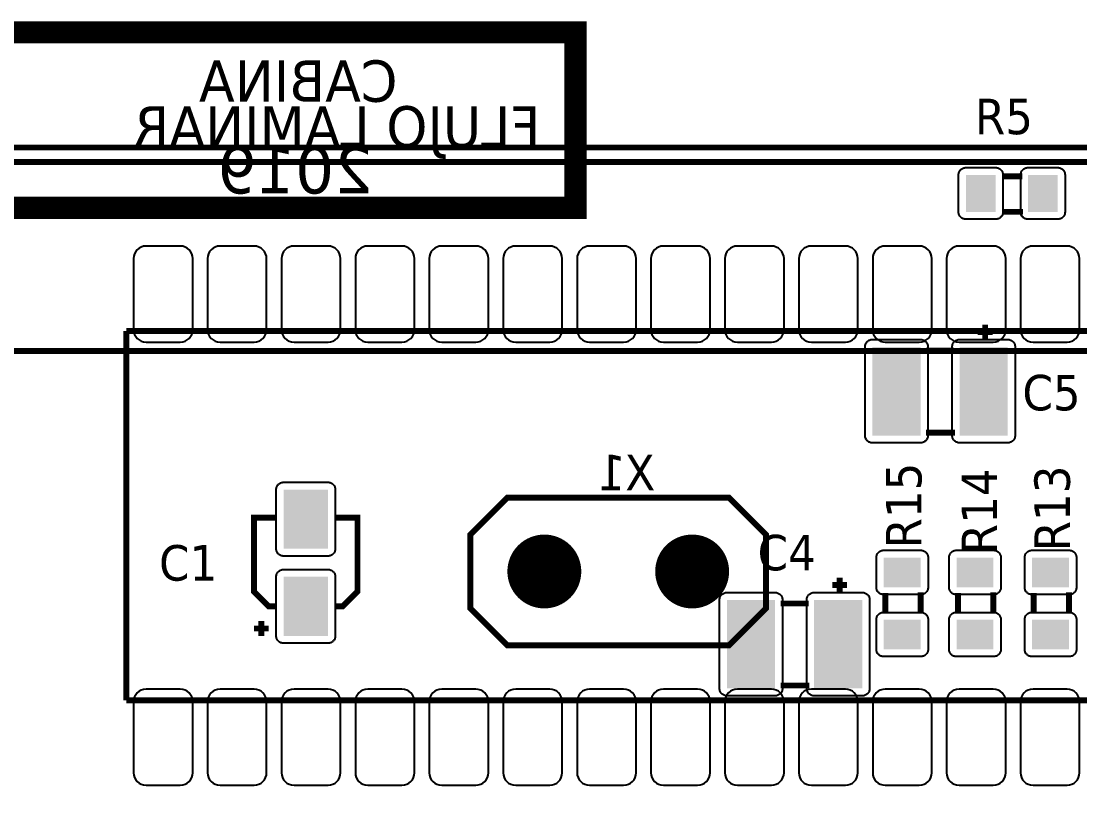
# Model space of a CAD drawing. Header units: millimetres. Extents: x 123.5 to 144.3, y 105.4 to 121.6.
# Drawn here: x 132.873 to 135.022, y 113.161 to 114.736 of the extents above; entities that cross this region are included whole.
import ezdxf

# ---------------------------------------------------------------- set-up
doc = ezdxf.new("R2010")
doc.units = ezdxf.units.MM
doc.layers.add('DESC', color=250, linetype='Continuous')
doc.styles.get("Standard").update_dxf_attribs({"font": 'tahoma.ttf'})

# ---------------------------------------------------------------- blocks, each defined once
blk = doc.blocks.new('RPAD')
blk.add_trace([(-0.5, -0.5), (-0.5, 0.5), (0.5, -0.5), (0.5, 0.5)])
blk = doc.blocks.new('EPAD')
at = {"const_width": 0.5}
blk.add_lwpolyline([(-0.25, 0, 1), (0.25, 0, 1)], format="xyb", close=True, dxfattribs=at)
blk = doc.blocks.new('PCB')
for points, const_width in [([(128.8381, 113.2788), (129.7073, 113.2788), (129.7073, 113.5166), (128.8381, 113.5166), (128.8381, 113.2788)], 0.03), ([(128.8381, 113.2788), (129.7073, 113.2788), (129.7073, 113.5166), (128.8381, 113.5166), (128.8381, 113.2788)], 0.03), ([(128.8381, 113.2788), (129.7073, 113.2788), (129.7073, 113.5166), (128.8381, 113.5166), (128.8381, 113.2788)], 0.03), ([(128.1172, 113.3409), (128.0975, 113.3606), (131.877, 113.3606)], 0.008), ([(128.1172, 113.3409), (128.0975, 113.3606), (131.877, 113.3606)], 0.008), ([(128.1172, 113.3409), (128.0975, 113.3606), (131.877, 113.3606)], 0.008), ([(128.1172, 111.8054), (128.1172, 113.3409), (131.8573, 113.3409)], 0.008), ([(128.1172, 111.8054), (128.1172, 113.3409), (131.8573, 113.3409)], 0.008), ([(128.1172, 111.8054), (128.1172, 113.3409), (131.8573, 113.3409)], 0.008), ([(130.2848, 113.3214), (130.3118, 113.3214)], 0.008), ([(130.2848, 113.3214), (130.3118, 113.3214)], 0.008), ([(130.2848, 113.3214), (130.3118, 113.3214)], 0.008), ([(130.2848, 113.2734), (130.3128, 113.2734)], 0.008), ([(130.2848, 113.2734), (130.3128, 113.2734)], 0.008), ([(130.2848, 113.2734), (130.3128, 113.2734)], 0.008), ([(130.2617, 113.1006), (130.2617, 113.1206)], 0.008), ([(130.2617, 113.1006), (130.2617, 113.1206)], 0.008), ([(130.2617, 113.1006), (130.2617, 113.1206)], 0.008), ([(129.0995, 113.1121), (129.0995, 112.6121)], 0.008), ([(131.0995, 113.1121), (129.0995, 113.1121)], 0.008), ([(129.0995, 113.1121), (129.0995, 112.6121)], 0.008), ([(131.0995, 113.1121), (129.0995, 113.1121)], 0.008), ([(129.0995, 113.1121), (129.0995, 112.6121)], 0.008), ([(131.0995, 113.1121), (129.0995, 113.1121)], 0.008), ([(130.2517, 113.1106), (130.2717, 113.1106)], 0.008), ([(130.2517, 113.1106), (130.2717, 113.1106)], 0.008), ([(130.2517, 113.1106), (130.2717, 113.1106)], 0.008), ([(128.4912, 113.085), (131.4833, 113.085)], 0.008), ([(128.4912, 113.085), (131.4833, 113.085)], 0.008), ([(128.4912, 113.085), (131.4833, 113.085)], 0.008), ([(130.1817, 113.0856), (130.2197, 113.0856)], 0.008), ([(130.1817, 113.0856), (130.2197, 113.0856)], 0.008), ([(130.1817, 113.0856), (130.2197, 113.0856)], 0.008), ([(130.1817, 112.9746), (130.2207, 112.9746)], 0.008), ([(130.1817, 112.9746), (130.2207, 112.9746)], 0.008), ([(130.1817, 112.9746), (130.2207, 112.9746)], 0.008), ([(129.9152, 112.8865), (129.6152, 112.8865), (129.5652, 112.8365), (129.5652, 112.7365), (129.6152, 112.6865), (129.9152, 112.6865), (129.9652, 112.7365), (129.9652, 112.8365), (129.9152, 112.8865)], 0.008), ([(129.9152, 112.8865), (129.6152, 112.8865), (129.5652, 112.8365), (129.5652, 112.7365), (129.6152, 112.6865), (129.9152, 112.6865), (129.9652, 112.7365), (129.9652, 112.8365), (129.9152, 112.8865)], 0.008), ([(129.9152, 112.8865), (129.6152, 112.8865), (129.5652, 112.8365), (129.5652, 112.7365), (129.6152, 112.6865), (129.9152, 112.6865), (129.9652, 112.7365), (129.9652, 112.8365), (129.9152, 112.8865)], 0.008), ([(129.3024, 112.7393), (129.2924, 112.7393), (129.2724, 112.7593), (129.2724, 112.8593), (129.3024, 112.8593)], 0.008), ([(129.3024, 112.7393), (129.2924, 112.7393), (129.2724, 112.7593), (129.2724, 112.8593), (129.3024, 112.8593)], 0.008), ([(129.3024, 112.7393), (129.2924, 112.7393), (129.2724, 112.7593), (129.2724, 112.8593), (129.3024, 112.8593)], 0.008), ([(129.3824, 112.8593), (129.4124, 112.8593), (129.4124, 112.7593), (129.3924, 112.7393), (129.3824, 112.7393)], 0.008), ([(129.3824, 112.8593), (129.4124, 112.8593), (129.4124, 112.7593), (129.3924, 112.7393), (129.3824, 112.7393)], 0.008), ([(129.3824, 112.8593), (129.4124, 112.8593), (129.4124, 112.7593), (129.3924, 112.7393), (129.3824, 112.7393)], 0.008), ([(130.0648, 112.7581), (130.0648, 112.7781)], 0.008), ([(130.0648, 112.7581), (130.0648, 112.7781)], 0.008), ([(130.0648, 112.7581), (130.0648, 112.7781)], 0.008), ([(130.0548, 112.7681), (130.0748, 112.7681)], 0.008), ([(130.0548, 112.7681), (130.0748, 112.7681)], 0.008), ([(130.0548, 112.7681), (130.0748, 112.7681)], 0.008), ([(130.1745, 112.7302), (130.1745, 112.7582)], 0.008), ([(130.1745, 112.7302), (130.1745, 112.7582)], 0.008), ([(130.1745, 112.7302), (130.1745, 112.7582)], 0.008), ([(130.2729, 112.7302), (130.2729, 112.7582)], 0.008), ([(130.2729, 112.7302), (130.2729, 112.7582)], 0.008), ([(130.2729, 112.7302), (130.2729, 112.7582)], 0.008), ([(130.3752, 112.7302), (130.3752, 112.7582)], 0.008), ([(130.3752, 112.7302), (130.3752, 112.7582)], 0.008), ([(130.3752, 112.7302), (130.3752, 112.7582)], 0.008), ([(130.1265, 112.7302), (130.1265, 112.7572)], 0.008), ([(130.1265, 112.7302), (130.1265, 112.7572)], 0.008), ([(130.1265, 112.7302), (130.1265, 112.7572)], 0.008), ([(130.2249, 112.7302), (130.2249, 112.7572)], 0.008), ([(130.2249, 112.7302), (130.2249, 112.7572)], 0.008), ([(130.2249, 112.7302), (130.2249, 112.7572)], 0.008), ([(130.3272, 112.7302), (130.3272, 112.7572)], 0.008), ([(130.3272, 112.7302), (130.3272, 112.7572)], 0.008), ([(130.3272, 112.7302), (130.3272, 112.7572)], 0.008), ([(129.9848, 112.7431), (130.0228, 112.7431)], 0.008), ([(129.9848, 112.7431), (130.0228, 112.7431)], 0.008), ([(129.9848, 112.7431), (130.0228, 112.7431)], 0.008), ([(129.2824, 112.7193), (129.2824, 112.6993)], 0.008), ([(129.2824, 112.7193), (129.2824, 112.6993)], 0.008), ([(129.2824, 112.7193), (129.2824, 112.6993)], 0.008), ([(129.2924, 112.7093), (129.2724, 112.7093)], 0.008), ([(129.2924, 112.7093), (129.2724, 112.7093)], 0.008), ([(129.2924, 112.7093), (129.2724, 112.7093)], 0.008), ([(129.9848, 112.6321), (130.0238, 112.6321)], 0.008), ([(129.9848, 112.6321), (130.0238, 112.6321)], 0.008), ([(129.9848, 112.6321), (130.0238, 112.6321)], 0.008), ([(131.0995, 112.6121), (129.0995, 112.6121)], 0.008), ([(131.0995, 112.6121), (129.0995, 112.6121)], 0.008), ([(131.0995, 112.6121), (129.0995, 112.6121)], 0.008)]:
    blk.add_lwpolyline(points, dxfattribs=dict(const_width=const_width))
for points in [[(130.2358, 113.3334), (130.2758, 113.3334), (130.2768, 113.3333), (130.2778, 113.3332), (130.2788, 113.3329), (130.2797, 113.3326), (130.2806, 113.3322), (130.2814, 113.3317), (130.2822, 113.3311), (130.2829, 113.3305), (130.2835, 113.3298), (130.2841, 113.329), (130.2846, 113.3282), (130.285, 113.3273), (130.2853, 113.3264), (130.2856, 113.3254), (130.2857, 113.3244), (130.2858, 113.3234), (130.2858, 113.2734), (130.2857, 113.2723), (130.2856, 113.2713), (130.2853, 113.2703), (130.285, 113.2694), (130.2846, 113.2685), (130.2841, 113.2677), (130.2835, 113.267), (130.2829, 113.2662), (130.2822, 113.2656), (130.2814, 113.265), (130.2806, 113.2645), (130.2797, 113.2641), (130.2788, 113.2638), (130.2778, 113.2636), (130.2768, 113.2634), (130.2758, 113.2634), (130.2358, 113.2634), (130.2347, 113.2634), (130.2337, 113.2636), (130.2327, 113.2638), (130.2318, 113.2641), (130.2309, 113.2645), (130.2301, 113.265), (130.2294, 113.2656), (130.2286, 113.2662), (130.228, 113.267), (130.2274, 113.2677), (130.2269, 113.2685), (130.2265, 113.2694), (130.2262, 113.2703), (130.226, 113.2713), (130.2258, 113.2723), (130.2258, 113.2734), (130.2258, 113.3234), (130.2258, 113.3244), (130.226, 113.3254), (130.2262, 113.3264), (130.2265, 113.3273), (130.2269, 113.3282), (130.2274, 113.329), (130.228, 113.3298), (130.2286, 113.3305), (130.2294, 113.3311), (130.2301, 113.3317), (130.2309, 113.3322), (130.2318, 113.3326), (130.2327, 113.3329), (130.2337, 113.3332), (130.2347, 113.3333), (130.2358, 113.3334)], [(130.3198, 113.3334), (130.3598, 113.3334), (130.3608, 113.3333), (130.3618, 113.3332), (130.3628, 113.3329), (130.3637, 113.3326), (130.3646, 113.3322), (130.3654, 113.3317), (130.3662, 113.3311), (130.3669, 113.3305), (130.3675, 113.3298), (130.3681, 113.329), (130.3686, 113.3282), (130.369, 113.3273), (130.3693, 113.3264), (130.3696, 113.3254), (130.3697, 113.3244), (130.3698, 113.3234), (130.3698, 113.2734), (130.3697, 113.2723), (130.3696, 113.2713), (130.3693, 113.2703), (130.369, 113.2694), (130.3686, 113.2685), (130.3681, 113.2677), (130.3675, 113.267), (130.3669, 113.2662), (130.3662, 113.2656), (130.3654, 113.265), (130.3646, 113.2645), (130.3637, 113.2641), (130.3628, 113.2638), (130.3618, 113.2636), (130.3608, 113.2634), (130.3598, 113.2634), (130.3198, 113.2634), (130.3187, 113.2634), (130.3177, 113.2636), (130.3167, 113.2638), (130.3158, 113.2641), (130.3149, 113.2645), (130.3141, 113.265), (130.3134, 113.2656), (130.3126, 113.2662), (130.312, 113.267), (130.3114, 113.2677), (130.3109, 113.2685), (130.3105, 113.2694), (130.3102, 113.2703), (130.31, 113.2713), (130.3098, 113.2723), (130.3098, 113.2734), (130.3098, 113.3234), (130.3098, 113.3244), (130.31, 113.3254), (130.3102, 113.3264), (130.3105, 113.3273), (130.3109, 113.3282), (130.3114, 113.329), (130.312, 113.3298), (130.3126, 113.3305), (130.3134, 113.3311), (130.3141, 113.3317), (130.3149, 113.3322), (130.3158, 113.3326), (130.3167, 113.3329), (130.3177, 113.3332), (130.3187, 113.3333), (130.3198, 113.3334)], [(129.1265, 113.0971), (129.1725, 113.0971), (129.1759, 113.0975), (129.1791, 113.0984), (129.182, 113.1), (129.1845, 113.1021), (129.1866, 113.1046), (129.1881, 113.1074), (129.1891, 113.1107), (129.1895, 113.1141), (129.1895, 113.2101), (129.1891, 113.2136), (129.1881, 113.2168), (129.1866, 113.2197), (129.1845, 113.2222), (129.182, 113.2243), (129.1791, 113.2258), (129.1759, 113.2268), (129.1725, 113.2271), (129.1265, 113.2271), (129.123, 113.2268), (129.1198, 113.2258), (129.1169, 113.2243), (129.1144, 113.2222), (129.1123, 113.2197), (129.1108, 113.2168), (129.1098, 113.2136), (129.1095, 113.2101), (129.1095, 113.1141), (129.1098, 113.1107), (129.1108, 113.1074), (129.1123, 113.1046), (129.1144, 113.1021), (129.1169, 113.1), (129.1198, 113.0984), (129.123, 113.0975), (129.1265, 113.0971)], [(129.2265, 113.0971), (129.2725, 113.0971), (129.2759, 113.0975), (129.2791, 113.0984), (129.282, 113.1), (129.2845, 113.1021), (129.2866, 113.1046), (129.2881, 113.1074), (129.2891, 113.1107), (129.2895, 113.1141), (129.2895, 113.2101), (129.2891, 113.2136), (129.2881, 113.2168), (129.2866, 113.2197), (129.2845, 113.2222), (129.282, 113.2243), (129.2791, 113.2258), (129.2759, 113.2268), (129.2725, 113.2271), (129.2265, 113.2271), (129.223, 113.2268), (129.2198, 113.2258), (129.2169, 113.2243), (129.2144, 113.2222), (129.2123, 113.2197), (129.2108, 113.2168), (129.2098, 113.2136), (129.2095, 113.2101), (129.2095, 113.1141), (129.2098, 113.1107), (129.2108, 113.1074), (129.2123, 113.1046), (129.2144, 113.1021), (129.2169, 113.1), (129.2198, 113.0984), (129.223, 113.0975), (129.2265, 113.0971)], [(129.3265, 113.0971), (129.3725, 113.0971), (129.3759, 113.0975), (129.3791, 113.0984), (129.382, 113.1), (129.3845, 113.1021), (129.3866, 113.1046), (129.3881, 113.1074), (129.3891, 113.1107), (129.3895, 113.1141), (129.3895, 113.2101), (129.3891, 113.2136), (129.3881, 113.2168), (129.3866, 113.2197), (129.3845, 113.2222), (129.382, 113.2243), (129.3791, 113.2258), (129.3759, 113.2268), (129.3725, 113.2271), (129.3265, 113.2271), (129.323, 113.2268), (129.3198, 113.2258), (129.3169, 113.2243), (129.3144, 113.2222), (129.3123, 113.2197), (129.3108, 113.2168), (129.3098, 113.2136), (129.3095, 113.2101), (129.3095, 113.1141), (129.3098, 113.1107), (129.3108, 113.1074), (129.3123, 113.1046), (129.3144, 113.1021), (129.3169, 113.1), (129.3198, 113.0984), (129.323, 113.0975), (129.3265, 113.0971)], [(129.4265, 113.0971), (129.4725, 113.0971), (129.4759, 113.0975), (129.4791, 113.0984), (129.482, 113.1), (129.4845, 113.1021), (129.4866, 113.1046), (129.4881, 113.1074), (129.4891, 113.1107), (129.4895, 113.1141), (129.4895, 113.2101), (129.4891, 113.2136), (129.4881, 113.2168), (129.4866, 113.2197), (129.4845, 113.2222), (129.482, 113.2243), (129.4791, 113.2258), (129.4759, 113.2268), (129.4725, 113.2271), (129.4265, 113.2271), (129.423, 113.2268), (129.4198, 113.2258), (129.4169, 113.2243), (129.4144, 113.2222), (129.4123, 113.2197), (129.4108, 113.2168), (129.4098, 113.2136), (129.4095, 113.2101), (129.4095, 113.1141), (129.4098, 113.1107), (129.4108, 113.1074), (129.4123, 113.1046), (129.4144, 113.1021), (129.4169, 113.1), (129.4198, 113.0984), (129.423, 113.0975), (129.4265, 113.0971)], [(129.5265, 113.0971), (129.5725, 113.0971), (129.5759, 113.0975), (129.5791, 113.0984), (129.582, 113.1), (129.5845, 113.1021), (129.5866, 113.1046), (129.5881, 113.1074), (129.5891, 113.1107), (129.5895, 113.1141), (129.5895, 113.2101), (129.5891, 113.2136), (129.5881, 113.2168), (129.5866, 113.2197), (129.5845, 113.2222), (129.582, 113.2243), (129.5791, 113.2258), (129.5759, 113.2268), (129.5725, 113.2271), (129.5265, 113.2271), (129.523, 113.2268), (129.5198, 113.2258), (129.5169, 113.2243), (129.5144, 113.2222), (129.5123, 113.2197), (129.5108, 113.2168), (129.5098, 113.2136), (129.5095, 113.2101), (129.5095, 113.1141), (129.5098, 113.1107), (129.5108, 113.1074), (129.5123, 113.1046), (129.5144, 113.1021), (129.5169, 113.1), (129.5198, 113.0984), (129.523, 113.0975), (129.5265, 113.0971)], [(129.6265, 113.0971), (129.6725, 113.0971), (129.6759, 113.0975), (129.6791, 113.0984), (129.682, 113.1), (129.6845, 113.1021), (129.6866, 113.1046), (129.6881, 113.1074), (129.6891, 113.1107), (129.6895, 113.1141), (129.6895, 113.2101), (129.6891, 113.2136), (129.6881, 113.2168), (129.6866, 113.2197), (129.6845, 113.2222), (129.682, 113.2243), (129.6791, 113.2258), (129.6759, 113.2268), (129.6725, 113.2271), (129.6265, 113.2271), (129.623, 113.2268), (129.6198, 113.2258), (129.6169, 113.2243), (129.6144, 113.2222), (129.6123, 113.2197), (129.6108, 113.2168), (129.6098, 113.2136), (129.6095, 113.2101), (129.6095, 113.1141), (129.6098, 113.1107), (129.6108, 113.1074), (129.6123, 113.1046), (129.6144, 113.1021), (129.6169, 113.1), (129.6198, 113.0984), (129.623, 113.0975), (129.6265, 113.0971)], [(129.7265, 113.0971), (129.7725, 113.0971), (129.7759, 113.0975), (129.7791, 113.0984), (129.782, 113.1), (129.7845, 113.1021), (129.7866, 113.1046), (129.7881, 113.1074), (129.7891, 113.1107), (129.7895, 113.1141), (129.7895, 113.2101), (129.7891, 113.2136), (129.7881, 113.2168), (129.7866, 113.2197), (129.7845, 113.2222), (129.782, 113.2243), (129.7791, 113.2258), (129.7759, 113.2268), (129.7725, 113.2271), (129.7265, 113.2271), (129.723, 113.2268), (129.7198, 113.2258), (129.7169, 113.2243), (129.7144, 113.2222), (129.7123, 113.2197), (129.7108, 113.2168), (129.7098, 113.2136), (129.7095, 113.2101), (129.7095, 113.1141), (129.7098, 113.1107), (129.7108, 113.1074), (129.7123, 113.1046), (129.7144, 113.1021), (129.7169, 113.1), (129.7198, 113.0984), (129.723, 113.0975), (129.7265, 113.0971)], [(129.8265, 113.0971), (129.8725, 113.0971), (129.8759, 113.0975), (129.8791, 113.0984), (129.882, 113.1), (129.8845, 113.1021), (129.8866, 113.1046), (129.8881, 113.1074), (129.8891, 113.1107), (129.8895, 113.1141), (129.8895, 113.2101), (129.8891, 113.2136), (129.8881, 113.2168), (129.8866, 113.2197), (129.8845, 113.2222), (129.882, 113.2243), (129.8791, 113.2258), (129.8759, 113.2268), (129.8725, 113.2271), (129.8265, 113.2271), (129.823, 113.2268), (129.8198, 113.2258), (129.8169, 113.2243), (129.8144, 113.2222), (129.8123, 113.2197), (129.8108, 113.2168), (129.8098, 113.2136), (129.8095, 113.2101), (129.8095, 113.1141), (129.8098, 113.1107), (129.8108, 113.1074), (129.8123, 113.1046), (129.8144, 113.1021), (129.8169, 113.1), (129.8198, 113.0984), (129.823, 113.0975), (129.8265, 113.0971)], [(129.9265, 113.0971), (129.9725, 113.0971), (129.9759, 113.0975), (129.9791, 113.0984), (129.982, 113.1), (129.9845, 113.1021), (129.9866, 113.1046), (129.9881, 113.1074), (129.9891, 113.1107), (129.9895, 113.1141), (129.9895, 113.2101), (129.9891, 113.2136), (129.9881, 113.2168), (129.9866, 113.2197), (129.9845, 113.2222), (129.982, 113.2243), (129.9791, 113.2258), (129.9759, 113.2268), (129.9725, 113.2271), (129.9265, 113.2271), (129.923, 113.2268), (129.9198, 113.2258), (129.9169, 113.2243), (129.9144, 113.2222), (129.9123, 113.2197), (129.9108, 113.2168), (129.9098, 113.2136), (129.9095, 113.2101), (129.9095, 113.1141), (129.9098, 113.1107), (129.9108, 113.1074), (129.9123, 113.1046), (129.9144, 113.1021), (129.9169, 113.1), (129.9198, 113.0984), (129.923, 113.0975), (129.9265, 113.0971)], [(130.0265, 113.0971), (130.0725, 113.0971), (130.0759, 113.0975), (130.0791, 113.0984), (130.082, 113.1), (130.0845, 113.1021), (130.0866, 113.1046), (130.0881, 113.1074), (130.0891, 113.1107), (130.0895, 113.1141), (130.0895, 113.2101), (130.0891, 113.2136), (130.0881, 113.2168), (130.0866, 113.2197), (130.0845, 113.2222), (130.082, 113.2243), (130.0791, 113.2258), (130.0759, 113.2268), (130.0725, 113.2271), (130.0265, 113.2271), (130.023, 113.2268), (130.0198, 113.2258), (130.0169, 113.2243), (130.0144, 113.2222), (130.0123, 113.2197), (130.0108, 113.2168), (130.0098, 113.2136), (130.0095, 113.2101), (130.0095, 113.1141), (130.0098, 113.1107), (130.0108, 113.1074), (130.0123, 113.1046), (130.0144, 113.1021), (130.0169, 113.1), (130.0198, 113.0984), (130.023, 113.0975), (130.0265, 113.0971)], [(130.1265, 113.0971), (130.1725, 113.0971), (130.1759, 113.0975), (130.1791, 113.0984), (130.182, 113.1), (130.1845, 113.1021), (130.1866, 113.1046), (130.1881, 113.1074), (130.1891, 113.1107), (130.1895, 113.1141), (130.1895, 113.2101), (130.1891, 113.2136), (130.1881, 113.2168), (130.1866, 113.2197), (130.1845, 113.2222), (130.182, 113.2243), (130.1791, 113.2258), (130.1759, 113.2268), (130.1725, 113.2271), (130.1265, 113.2271), (130.123, 113.2268), (130.1198, 113.2258), (130.1169, 113.2243), (130.1144, 113.2222), (130.1123, 113.2197), (130.1108, 113.2168), (130.1098, 113.2136), (130.1095, 113.2101), (130.1095, 113.1141), (130.1098, 113.1107), (130.1108, 113.1074), (130.1123, 113.1046), (130.1144, 113.1021), (130.1169, 113.1), (130.1198, 113.0984), (130.123, 113.0975), (130.1265, 113.0971)], [(130.2265, 113.0971), (130.2725, 113.0971), (130.2759, 113.0975), (130.2791, 113.0984), (130.282, 113.1), (130.2845, 113.1021), (130.2866, 113.1046), (130.2881, 113.1074), (130.2891, 113.1107), (130.2895, 113.1141), (130.2895, 113.2101), (130.2891, 113.2136), (130.2881, 113.2168), (130.2866, 113.2197), (130.2845, 113.2222), (130.282, 113.2243), (130.2791, 113.2258), (130.2759, 113.2268), (130.2725, 113.2271), (130.2265, 113.2271), (130.223, 113.2268), (130.2198, 113.2258), (130.2169, 113.2243), (130.2144, 113.2222), (130.2123, 113.2197), (130.2108, 113.2168), (130.2098, 113.2136), (130.2095, 113.2101), (130.2095, 113.1141), (130.2098, 113.1107), (130.2108, 113.1074), (130.2123, 113.1046), (130.2144, 113.1021), (130.2169, 113.1), (130.2198, 113.0984), (130.223, 113.0975), (130.2265, 113.0971)], [(130.3265, 113.0971), (130.3725, 113.0971), (130.3759, 113.0975), (130.3791, 113.0984), (130.382, 113.1), (130.3845, 113.1021), (130.3866, 113.1046), (130.3881, 113.1074), (130.3891, 113.1107), (130.3895, 113.1141), (130.3895, 113.2101), (130.3891, 113.2136), (130.3881, 113.2168), (130.3866, 113.2197), (130.3845, 113.2222), (130.382, 113.2243), (130.3791, 113.2258), (130.3759, 113.2268), (130.3725, 113.2271), (130.3265, 113.2271), (130.323, 113.2268), (130.3198, 113.2258), (130.3169, 113.2243), (130.3144, 113.2222), (130.3123, 113.2197), (130.3108, 113.2168), (130.3098, 113.2136), (130.3095, 113.2101), (130.3095, 113.1141), (130.3098, 113.1107), (130.3108, 113.1074), (130.3123, 113.1046), (130.3144, 113.1021), (130.3169, 113.1), (130.3198, 113.0984), (130.323, 113.0975), (130.3265, 113.0971)], [(130.1092, 113.1006), (130.1742, 113.1006), (130.1752, 113.1006), (130.1762, 113.1004), (130.1772, 113.1002), (130.1781, 113.0999), (130.179, 113.0995), (130.1798, 113.099), (130.1806, 113.0984), (130.1813, 113.0978), (130.1819, 113.097), (130.1825, 113.0963), (130.183, 113.0955), (130.1834, 113.0946), (130.1838, 113.0937), (130.184, 113.0927), (130.1841, 113.0917), (130.1842, 113.0906), (130.1842, 112.9706), (130.1841, 112.9696), (130.184, 112.9686), (130.1838, 112.9676), (130.1834, 112.9667), (130.183, 112.9658), (130.1825, 112.965), (130.1819, 112.9642), (130.1813, 112.9635), (130.1806, 112.9629), (130.1798, 112.9623), (130.179, 112.9618), (130.1781, 112.9614), (130.1772, 112.9611), (130.1762, 112.9608), (130.1752, 112.9607), (130.1742, 112.9606), (130.1092, 112.9606), (130.1082, 112.9607), (130.1072, 112.9608), (130.1062, 112.9611), (130.1053, 112.9614), (130.1044, 112.9618), (130.1036, 112.9623), (130.1028, 112.9629), (130.1021, 112.9635), (130.1014, 112.9642), (130.1009, 112.965), (130.1004, 112.9658), (130.1, 112.9667), (130.0996, 112.9676), (130.0994, 112.9686), (130.0992, 112.9696), (130.0992, 112.9706), (130.0992, 113.0906), (130.0992, 113.0917), (130.0994, 113.0927), (130.0996, 113.0937), (130.1, 113.0946), (130.1004, 113.0955), (130.1009, 113.0963), (130.1014, 113.097), (130.1021, 113.0978), (130.1028, 113.0984), (130.1036, 113.099), (130.1044, 113.0995), (130.1053, 113.0999), (130.1062, 113.1002), (130.1072, 113.1004), (130.1082, 113.1006), (130.1092, 113.1006)], [(130.2272, 113.1006), (130.2922, 113.1006), (130.2932, 113.1006), (130.2942, 113.1004), (130.2952, 113.1002), (130.2961, 113.0999), (130.297, 113.0995), (130.2978, 113.099), (130.2986, 113.0984), (130.2993, 113.0978), (130.2999, 113.097), (130.3005, 113.0963), (130.301, 113.0955), (130.3014, 113.0946), (130.3018, 113.0937), (130.302, 113.0927), (130.3021, 113.0917), (130.3022, 113.0906), (130.3022, 112.9706), (130.3021, 112.9696), (130.302, 112.9686), (130.3018, 112.9676), (130.3014, 112.9667), (130.301, 112.9658), (130.3005, 112.965), (130.2999, 112.9642), (130.2993, 112.9635), (130.2986, 112.9629), (130.2978, 112.9623), (130.297, 112.9618), (130.2961, 112.9614), (130.2952, 112.9611), (130.2942, 112.9608), (130.2932, 112.9607), (130.2922, 112.9606), (130.2272, 112.9606), (130.2262, 112.9607), (130.2252, 112.9608), (130.2242, 112.9611), (130.2233, 112.9614), (130.2224, 112.9618), (130.2216, 112.9623), (130.2208, 112.9629), (130.2201, 112.9635), (130.2194, 112.9642), (130.2189, 112.965), (130.2184, 112.9658), (130.218, 112.9667), (130.2176, 112.9676), (130.2174, 112.9686), (130.2172, 112.9696), (130.2172, 112.9706), (130.2172, 113.0906), (130.2172, 113.0917), (130.2174, 113.0927), (130.2176, 113.0937), (130.218, 113.0946), (130.2184, 113.0955), (130.2189, 113.0963), (130.2194, 113.097), (130.2201, 113.0978), (130.2208, 113.0984), (130.2216, 113.099), (130.2224, 113.0995), (130.2233, 113.0999), (130.2242, 113.1002), (130.2252, 113.1004), (130.2262, 113.1006), (130.2272, 113.1006)], [(129.3724, 112.8073), (129.3124, 112.8073), (129.3113, 112.8074), (129.3103, 112.8075), (129.3094, 112.8077), (129.3084, 112.8081), (129.3076, 112.8085), (129.3067, 112.809), (129.306, 112.8096), (129.3053, 112.8102), (129.3046, 112.8109), (129.3041, 112.8117), (129.3036, 112.8125), (129.3031, 112.8134), (129.3028, 112.8143), (129.3026, 112.8153), (129.3024, 112.8163), (129.3024, 112.8173), (129.3024, 112.8973), (129.3024, 112.8983), (129.3026, 112.8993), (129.3028, 112.9003), (129.3031, 112.9012), (129.3036, 112.9021), (129.3041, 112.9029), (129.3046, 112.9037), (129.3053, 112.9044), (129.306, 112.9051), (129.3067, 112.9056), (129.3076, 112.9061), (129.3084, 112.9065), (129.3094, 112.9069), (129.3103, 112.9071), (129.3113, 112.9073), (129.3124, 112.9073), (129.3724, 112.9073), (129.3734, 112.9073), (129.3744, 112.9071), (129.3754, 112.9069), (129.3763, 112.9065), (129.3772, 112.9061), (129.378, 112.9056), (129.3788, 112.9051), (129.3795, 112.9044), (129.3801, 112.9037), (129.3807, 112.9029), (129.3812, 112.9021), (129.3816, 112.9012), (129.3819, 112.9003), (129.3822, 112.8993), (129.3823, 112.8983), (129.3824, 112.8973), (129.3824, 112.8173), (129.3823, 112.8163), (129.3822, 112.8153), (129.3819, 112.8143), (129.3816, 112.8134), (129.3812, 112.8125), (129.3807, 112.8117), (129.3801, 112.8109), (129.3795, 112.8102), (129.3788, 112.8096), (129.378, 112.809), (129.3772, 112.8085), (129.3763, 112.8081), (129.3754, 112.8077), (129.3744, 112.8075), (129.3734, 112.8074), (129.3724, 112.8073)], [(130.1145, 112.7652), (130.1145, 112.8052), (130.1145, 112.8063), (130.1147, 112.8073), (130.1149, 112.8083), (130.1152, 112.8092), (130.1156, 112.8101), (130.1161, 112.8109), (130.1167, 112.8116), (130.1173, 112.8123), (130.1181, 112.813), (130.1188, 112.8136), (130.1196, 112.8141), (130.1205, 112.8145), (130.1214, 112.8148), (130.1224, 112.815), (130.1234, 112.8152), (130.1245, 112.8152), (130.1745, 112.8152), (130.1755, 112.8152), (130.1765, 112.815), (130.1775, 112.8148), (130.1784, 112.8145), (130.1793, 112.8141), (130.1801, 112.8136), (130.1809, 112.813), (130.1816, 112.8123), (130.1822, 112.8116), (130.1828, 112.8109), (130.1833, 112.8101), (130.1837, 112.8092), (130.184, 112.8083), (130.1843, 112.8073), (130.1844, 112.8063), (130.1845, 112.8052), (130.1845, 112.7652), (130.1844, 112.7642), (130.1843, 112.7632), (130.184, 112.7622), (130.1837, 112.7613), (130.1833, 112.7604), (130.1828, 112.7596), (130.1822, 112.7588), (130.1816, 112.7581), (130.1809, 112.7575), (130.1801, 112.7569), (130.1793, 112.7564), (130.1784, 112.756), (130.1775, 112.7557), (130.1765, 112.7554), (130.1755, 112.7553), (130.1745, 112.7552), (130.1245, 112.7552), (130.1234, 112.7553), (130.1224, 112.7554), (130.1214, 112.7557), (130.1205, 112.756), (130.1196, 112.7564), (130.1188, 112.7569), (130.1181, 112.7575), (130.1173, 112.7581), (130.1167, 112.7588), (130.1161, 112.7596), (130.1156, 112.7604), (130.1152, 112.7613), (130.1149, 112.7622), (130.1147, 112.7632), (130.1145, 112.7642), (130.1145, 112.7652)], [(130.2129, 112.7652), (130.2129, 112.8052), (130.2129, 112.8063), (130.2131, 112.8073), (130.2133, 112.8083), (130.2137, 112.8092), (130.2141, 112.8101), (130.2146, 112.8109), (130.2151, 112.8116), (130.2158, 112.8123), (130.2165, 112.813), (130.2172, 112.8136), (130.2181, 112.8141), (130.2189, 112.8145), (130.2199, 112.8148), (130.2208, 112.815), (130.2218, 112.8152), (130.2229, 112.8152), (130.2729, 112.8152), (130.2739, 112.8152), (130.2749, 112.815), (130.2759, 112.8148), (130.2768, 112.8145), (130.2777, 112.8141), (130.2785, 112.8136), (130.2793, 112.813), (130.28, 112.8123), (130.2806, 112.8116), (130.2812, 112.8109), (130.2817, 112.8101), (130.2821, 112.8092), (130.2824, 112.8083), (130.2827, 112.8073), (130.2828, 112.8063), (130.2829, 112.8052), (130.2829, 112.7652), (130.2828, 112.7642), (130.2827, 112.7632), (130.2824, 112.7622), (130.2821, 112.7613), (130.2817, 112.7604), (130.2812, 112.7596), (130.2806, 112.7588), (130.28, 112.7581), (130.2793, 112.7575), (130.2785, 112.7569), (130.2777, 112.7564), (130.2768, 112.756), (130.2759, 112.7557), (130.2749, 112.7554), (130.2739, 112.7553), (130.2729, 112.7552), (130.2229, 112.7552), (130.2218, 112.7553), (130.2208, 112.7554), (130.2199, 112.7557), (130.2189, 112.756), (130.2181, 112.7564), (130.2172, 112.7569), (130.2165, 112.7575), (130.2158, 112.7581), (130.2151, 112.7588), (130.2146, 112.7596), (130.2141, 112.7604), (130.2137, 112.7613), (130.2133, 112.7622), (130.2131, 112.7632), (130.2129, 112.7642), (130.2129, 112.7652)], [(130.3152, 112.7652), (130.3152, 112.8052), (130.3153, 112.8063), (130.3154, 112.8073), (130.3157, 112.8083), (130.316, 112.8092), (130.3164, 112.8101), (130.3169, 112.8109), (130.3175, 112.8116), (130.3181, 112.8123), (130.3188, 112.813), (130.3196, 112.8136), (130.3204, 112.8141), (130.3213, 112.8145), (130.3222, 112.8148), (130.3232, 112.815), (130.3242, 112.8152), (130.3252, 112.8152), (130.3752, 112.8152), (130.3763, 112.8152), (130.3773, 112.815), (130.3783, 112.8148), (130.3792, 112.8145), (130.3801, 112.8141), (130.3809, 112.8136), (130.3816, 112.813), (130.3824, 112.8123), (130.383, 112.8116), (130.3836, 112.8109), (130.3841, 112.8101), (130.3845, 112.8092), (130.3848, 112.8083), (130.385, 112.8073), (130.3852, 112.8063), (130.3852, 112.8052), (130.3852, 112.7652), (130.3852, 112.7642), (130.385, 112.7632), (130.3848, 112.7622), (130.3845, 112.7613), (130.3841, 112.7604), (130.3836, 112.7596), (130.383, 112.7588), (130.3824, 112.7581), (130.3816, 112.7575), (130.3809, 112.7569), (130.3801, 112.7564), (130.3792, 112.756), (130.3783, 112.7557), (130.3773, 112.7554), (130.3763, 112.7553), (130.3752, 112.7552), (130.3252, 112.7552), (130.3242, 112.7553), (130.3232, 112.7554), (130.3222, 112.7557), (130.3213, 112.756), (130.3204, 112.7564), (130.3196, 112.7569), (130.3188, 112.7575), (130.3181, 112.7581), (130.3175, 112.7588), (130.3169, 112.7596), (130.3164, 112.7604), (130.316, 112.7613), (130.3157, 112.7622), (130.3154, 112.7632), (130.3153, 112.7642), (130.3152, 112.7652)], [(129.3724, 112.6893), (129.3124, 112.6893), (129.3113, 112.6894), (129.3103, 112.6895), (129.3094, 112.6897), (129.3084, 112.6901), (129.3076, 112.6905), (129.3067, 112.691), (129.306, 112.6916), (129.3053, 112.6922), (129.3046, 112.6929), (129.3041, 112.6937), (129.3036, 112.6945), (129.3031, 112.6954), (129.3028, 112.6963), (129.3026, 112.6973), (129.3024, 112.6983), (129.3024, 112.6993), (129.3024, 112.7793), (129.3024, 112.7803), (129.3026, 112.7813), (129.3028, 112.7823), (129.3031, 112.7832), (129.3036, 112.7841), (129.3041, 112.7849), (129.3046, 112.7857), (129.3053, 112.7864), (129.306, 112.7871), (129.3067, 112.7876), (129.3076, 112.7881), (129.3084, 112.7885), (129.3094, 112.7889), (129.3103, 112.7891), (129.3113, 112.7893), (129.3124, 112.7893), (129.3724, 112.7893), (129.3734, 112.7893), (129.3744, 112.7891), (129.3754, 112.7889), (129.3763, 112.7885), (129.3772, 112.7881), (129.378, 112.7876), (129.3788, 112.7871), (129.3795, 112.7864), (129.3801, 112.7857), (129.3807, 112.7849), (129.3812, 112.7841), (129.3816, 112.7832), (129.3819, 112.7823), (129.3822, 112.7813), (129.3823, 112.7803), (129.3824, 112.7793), (129.3824, 112.6993), (129.3823, 112.6983), (129.3822, 112.6973), (129.3819, 112.6963), (129.3816, 112.6954), (129.3812, 112.6945), (129.3807, 112.6937), (129.3801, 112.6929), (129.3795, 112.6922), (129.3788, 112.6916), (129.378, 112.691), (129.3772, 112.6905), (129.3763, 112.6901), (129.3754, 112.6897), (129.3744, 112.6895), (129.3734, 112.6894), (129.3724, 112.6893)], [(129.9123, 112.7581), (129.9773, 112.7581), (129.9784, 112.7581), (129.9794, 112.7579), (129.9804, 112.7577), (129.9813, 112.7573), (129.9822, 112.7569), (129.983, 112.7564), (129.9837, 112.7559), (129.9845, 112.7552), (129.9851, 112.7545), (129.9857, 112.7538), (129.9862, 112.7529), (129.9866, 112.7521), (129.9869, 112.7511), (129.9871, 112.7502), (129.9873, 112.7492), (129.9873, 112.7481), (129.9873, 112.6281), (129.9873, 112.6271), (129.9871, 112.6261), (129.9869, 112.6251), (129.9866, 112.6242), (129.9862, 112.6233), (129.9857, 112.6225), (129.9851, 112.6217), (129.9845, 112.621), (129.9837, 112.6204), (129.983, 112.6198), (129.9822, 112.6193), (129.9813, 112.6189), (129.9804, 112.6186), (129.9794, 112.6183), (129.9784, 112.6182), (129.9773, 112.6181), (129.9123, 112.6181), (129.9113, 112.6182), (129.9103, 112.6183), (129.9093, 112.6186), (129.9084, 112.6189), (129.9075, 112.6193), (129.9067, 112.6198), (129.9059, 112.6204), (129.9052, 112.621), (129.9046, 112.6217), (129.904, 112.6225), (129.9035, 112.6233), (129.9031, 112.6242), (129.9028, 112.6251), (129.9025, 112.6261), (129.9024, 112.6271), (129.9023, 112.6281), (129.9023, 112.7481), (129.9024, 112.7492), (129.9025, 112.7502), (129.9028, 112.7511), (129.9031, 112.7521), (129.9035, 112.7529), (129.904, 112.7538), (129.9046, 112.7545), (129.9052, 112.7552), (129.9059, 112.7559), (129.9067, 112.7564), (129.9075, 112.7569), (129.9084, 112.7573), (129.9093, 112.7577), (129.9103, 112.7579), (129.9113, 112.7581), (129.9123, 112.7581)], [(130.0303, 112.7581), (130.0953, 112.7581), (130.0964, 112.7581), (130.0974, 112.7579), (130.0984, 112.7577), (130.0993, 112.7573), (130.1002, 112.7569), (130.101, 112.7564), (130.1017, 112.7559), (130.1025, 112.7552), (130.1031, 112.7545), (130.1037, 112.7538), (130.1042, 112.7529), (130.1046, 112.7521), (130.1049, 112.7511), (130.1051, 112.7502), (130.1053, 112.7492), (130.1053, 112.7481), (130.1053, 112.6281), (130.1053, 112.6271), (130.1051, 112.6261), (130.1049, 112.6251), (130.1046, 112.6242), (130.1042, 112.6233), (130.1037, 112.6225), (130.1031, 112.6217), (130.1025, 112.621), (130.1017, 112.6204), (130.101, 112.6198), (130.1002, 112.6193), (130.0993, 112.6189), (130.0984, 112.6186), (130.0974, 112.6183), (130.0964, 112.6182), (130.0953, 112.6181), (130.0303, 112.6181), (130.0293, 112.6182), (130.0283, 112.6183), (130.0273, 112.6186), (130.0264, 112.6189), (130.0255, 112.6193), (130.0247, 112.6198), (130.0239, 112.6204), (130.0232, 112.621), (130.0226, 112.6217), (130.022, 112.6225), (130.0215, 112.6233), (130.0211, 112.6242), (130.0208, 112.6251), (130.0205, 112.6261), (130.0204, 112.6271), (130.0203, 112.6281), (130.0203, 112.7481), (130.0204, 112.7492), (130.0205, 112.7502), (130.0208, 112.7511), (130.0211, 112.7521), (130.0215, 112.7529), (130.022, 112.7538), (130.0226, 112.7545), (130.0232, 112.7552), (130.0239, 112.7559), (130.0247, 112.7564), (130.0255, 112.7569), (130.0264, 112.7573), (130.0273, 112.7577), (130.0283, 112.7579), (130.0293, 112.7581), (130.0303, 112.7581)], [(130.1145, 112.6812), (130.1145, 112.7212), (130.1145, 112.7223), (130.1147, 112.7233), (130.1149, 112.7243), (130.1152, 112.7252), (130.1156, 112.7261), (130.1161, 112.7269), (130.1167, 112.7276), (130.1173, 112.7283), (130.1181, 112.729), (130.1188, 112.7296), (130.1196, 112.7301), (130.1205, 112.7305), (130.1214, 112.7308), (130.1224, 112.731), (130.1234, 112.7312), (130.1245, 112.7312), (130.1745, 112.7312), (130.1755, 112.7312), (130.1765, 112.731), (130.1775, 112.7308), (130.1784, 112.7305), (130.1793, 112.7301), (130.1801, 112.7296), (130.1809, 112.729), (130.1816, 112.7283), (130.1822, 112.7276), (130.1828, 112.7269), (130.1833, 112.7261), (130.1837, 112.7252), (130.184, 112.7243), (130.1843, 112.7233), (130.1844, 112.7223), (130.1845, 112.7212), (130.1845, 112.6812), (130.1844, 112.6802), (130.1843, 112.6792), (130.184, 112.6782), (130.1837, 112.6773), (130.1833, 112.6764), (130.1828, 112.6756), (130.1822, 112.6748), (130.1816, 112.6741), (130.1809, 112.6735), (130.1801, 112.6729), (130.1793, 112.6724), (130.1784, 112.672), (130.1775, 112.6717), (130.1765, 112.6714), (130.1755, 112.6713), (130.1745, 112.6712), (130.1245, 112.6712), (130.1234, 112.6713), (130.1224, 112.6714), (130.1214, 112.6717), (130.1205, 112.672), (130.1196, 112.6724), (130.1188, 112.6729), (130.1181, 112.6735), (130.1173, 112.6741), (130.1167, 112.6748), (130.1161, 112.6756), (130.1156, 112.6764), (130.1152, 112.6773), (130.1149, 112.6782), (130.1147, 112.6792), (130.1145, 112.6802), (130.1145, 112.6812)], [(130.2129, 112.6812), (130.2129, 112.7212), (130.2129, 112.7223), (130.2131, 112.7233), (130.2133, 112.7243), (130.2137, 112.7252), (130.2141, 112.7261), (130.2146, 112.7269), (130.2151, 112.7276), (130.2158, 112.7283), (130.2165, 112.729), (130.2172, 112.7296), (130.2181, 112.7301), (130.2189, 112.7305), (130.2199, 112.7308), (130.2208, 112.731), (130.2218, 112.7312), (130.2229, 112.7312), (130.2729, 112.7312), (130.2739, 112.7312), (130.2749, 112.731), (130.2759, 112.7308), (130.2768, 112.7305), (130.2777, 112.7301), (130.2785, 112.7296), (130.2793, 112.729), (130.28, 112.7283), (130.2806, 112.7276), (130.2812, 112.7269), (130.2817, 112.7261), (130.2821, 112.7252), (130.2824, 112.7243), (130.2827, 112.7233), (130.2828, 112.7223), (130.2829, 112.7212), (130.2829, 112.6812), (130.2828, 112.6802), (130.2827, 112.6792), (130.2824, 112.6782), (130.2821, 112.6773), (130.2817, 112.6764), (130.2812, 112.6756), (130.2806, 112.6748), (130.28, 112.6741), (130.2793, 112.6735), (130.2785, 112.6729), (130.2777, 112.6724), (130.2768, 112.672), (130.2759, 112.6717), (130.2749, 112.6714), (130.2739, 112.6713), (130.2729, 112.6712), (130.2229, 112.6712), (130.2218, 112.6713), (130.2208, 112.6714), (130.2199, 112.6717), (130.2189, 112.672), (130.2181, 112.6724), (130.2172, 112.6729), (130.2165, 112.6735), (130.2158, 112.6741), (130.2151, 112.6748), (130.2146, 112.6756), (130.2141, 112.6764), (130.2137, 112.6773), (130.2133, 112.6782), (130.2131, 112.6792), (130.2129, 112.6802), (130.2129, 112.6812)], [(130.3152, 112.6812), (130.3152, 112.7212), (130.3153, 112.7223), (130.3154, 112.7233), (130.3157, 112.7243), (130.316, 112.7252), (130.3164, 112.7261), (130.3169, 112.7269), (130.3175, 112.7276), (130.3181, 112.7283), (130.3188, 112.729), (130.3196, 112.7296), (130.3204, 112.7301), (130.3213, 112.7305), (130.3222, 112.7308), (130.3232, 112.731), (130.3242, 112.7312), (130.3252, 112.7312), (130.3752, 112.7312), (130.3763, 112.7312), (130.3773, 112.731), (130.3783, 112.7308), (130.3792, 112.7305), (130.3801, 112.7301), (130.3809, 112.7296), (130.3816, 112.729), (130.3824, 112.7283), (130.383, 112.7276), (130.3836, 112.7269), (130.3841, 112.7261), (130.3845, 112.7252), (130.3848, 112.7243), (130.385, 112.7233), (130.3852, 112.7223), (130.3852, 112.7212), (130.3852, 112.6812), (130.3852, 112.6802), (130.385, 112.6792), (130.3848, 112.6782), (130.3845, 112.6773), (130.3841, 112.6764), (130.3836, 112.6756), (130.383, 112.6748), (130.3824, 112.6741), (130.3816, 112.6735), (130.3809, 112.6729), (130.3801, 112.6724), (130.3792, 112.672), (130.3783, 112.6717), (130.3773, 112.6714), (130.3763, 112.6713), (130.3752, 112.6712), (130.3252, 112.6712), (130.3242, 112.6713), (130.3232, 112.6714), (130.3222, 112.6717), (130.3213, 112.672), (130.3204, 112.6724), (130.3196, 112.6729), (130.3188, 112.6735), (130.3181, 112.6741), (130.3175, 112.6748), (130.3169, 112.6756), (130.3164, 112.6764), (130.316, 112.6773), (130.3157, 112.6782), (130.3154, 112.6792), (130.3153, 112.6802), (130.3152, 112.6812)], [(129.1725, 112.6271), (129.1265, 112.6271), (129.123, 112.6268), (129.1198, 112.6258), (129.1169, 112.6243), (129.1144, 112.6222), (129.1123, 112.6197), (129.1108, 112.6168), (129.1098, 112.6136), (129.1095, 112.6101), (129.1095, 112.5141), (129.1098, 112.5107), (129.1108, 112.5074), (129.1123, 112.5046), (129.1144, 112.5021), (129.1169, 112.5), (129.1198, 112.4984), (129.123, 112.4975), (129.1265, 112.4971), (129.1725, 112.4971), (129.1759, 112.4975), (129.1791, 112.4984), (129.182, 112.5), (129.1845, 112.5021), (129.1866, 112.5046), (129.1881, 112.5074), (129.1891, 112.5107), (129.1895, 112.5141), (129.1895, 112.6101), (129.1891, 112.6136), (129.1881, 112.6168), (129.1866, 112.6197), (129.1845, 112.6222), (129.182, 112.6243), (129.1791, 112.6258), (129.1759, 112.6268), (129.1725, 112.6271)], [(129.2725, 112.6271), (129.2265, 112.6271), (129.223, 112.6268), (129.2198, 112.6258), (129.2169, 112.6243), (129.2144, 112.6222), (129.2123, 112.6197), (129.2108, 112.6168), (129.2098, 112.6136), (129.2095, 112.6101), (129.2095, 112.5141), (129.2098, 112.5107), (129.2108, 112.5074), (129.2123, 112.5046), (129.2144, 112.5021), (129.2169, 112.5), (129.2198, 112.4984), (129.223, 112.4975), (129.2265, 112.4971), (129.2725, 112.4971), (129.2759, 112.4975), (129.2791, 112.4984), (129.282, 112.5), (129.2845, 112.5021), (129.2866, 112.5046), (129.2881, 112.5074), (129.2891, 112.5107), (129.2895, 112.5141), (129.2895, 112.6101), (129.2891, 112.6136), (129.2881, 112.6168), (129.2866, 112.6197), (129.2845, 112.6222), (129.282, 112.6243), (129.2791, 112.6258), (129.2759, 112.6268), (129.2725, 112.6271)], [(129.3725, 112.6271), (129.3265, 112.6271), (129.323, 112.6268), (129.3198, 112.6258), (129.3169, 112.6243), (129.3144, 112.6222), (129.3123, 112.6197), (129.3108, 112.6168), (129.3098, 112.6136), (129.3095, 112.6101), (129.3095, 112.5141), (129.3098, 112.5107), (129.3108, 112.5074), (129.3123, 112.5046), (129.3144, 112.5021), (129.3169, 112.5), (129.3198, 112.4984), (129.323, 112.4975), (129.3265, 112.4971), (129.3725, 112.4971), (129.3759, 112.4975), (129.3791, 112.4984), (129.382, 112.5), (129.3845, 112.5021), (129.3866, 112.5046), (129.3881, 112.5074), (129.3891, 112.5107), (129.3895, 112.5141), (129.3895, 112.6101), (129.3891, 112.6136), (129.3881, 112.6168), (129.3866, 112.6197), (129.3845, 112.6222), (129.382, 112.6243), (129.3791, 112.6258), (129.3759, 112.6268), (129.3725, 112.6271)], [(129.4725, 112.6271), (129.4265, 112.6271), (129.423, 112.6268), (129.4198, 112.6258), (129.4169, 112.6243), (129.4144, 112.6222), (129.4123, 112.6197), (129.4108, 112.6168), (129.4098, 112.6136), (129.4095, 112.6101), (129.4095, 112.5141), (129.4098, 112.5107), (129.4108, 112.5074), (129.4123, 112.5046), (129.4144, 112.5021), (129.4169, 112.5), (129.4198, 112.4984), (129.423, 112.4975), (129.4265, 112.4971), (129.4725, 112.4971), (129.4759, 112.4975), (129.4791, 112.4984), (129.482, 112.5), (129.4845, 112.5021), (129.4866, 112.5046), (129.4881, 112.5074), (129.4891, 112.5107), (129.4895, 112.5141), (129.4895, 112.6101), (129.4891, 112.6136), (129.4881, 112.6168), (129.4866, 112.6197), (129.4845, 112.6222), (129.482, 112.6243), (129.4791, 112.6258), (129.4759, 112.6268), (129.4725, 112.6271)], [(129.5725, 112.6271), (129.5265, 112.6271), (129.523, 112.6268), (129.5198, 112.6258), (129.5169, 112.6243), (129.5144, 112.6222), (129.5123, 112.6197), (129.5108, 112.6168), (129.5098, 112.6136), (129.5095, 112.6101), (129.5095, 112.5141), (129.5098, 112.5107), (129.5108, 112.5074), (129.5123, 112.5046), (129.5144, 112.5021), (129.5169, 112.5), (129.5198, 112.4984), (129.523, 112.4975), (129.5265, 112.4971), (129.5725, 112.4971), (129.5759, 112.4975), (129.5791, 112.4984), (129.582, 112.5), (129.5845, 112.5021), (129.5866, 112.5046), (129.5881, 112.5074), (129.5891, 112.5107), (129.5895, 112.5141), (129.5895, 112.6101), (129.5891, 112.6136), (129.5881, 112.6168), (129.5866, 112.6197), (129.5845, 112.6222), (129.582, 112.6243), (129.5791, 112.6258), (129.5759, 112.6268), (129.5725, 112.6271)], [(129.6725, 112.6271), (129.6265, 112.6271), (129.623, 112.6268), (129.6198, 112.6258), (129.6169, 112.6243), (129.6144, 112.6222), (129.6123, 112.6197), (129.6108, 112.6168), (129.6098, 112.6136), (129.6095, 112.6101), (129.6095, 112.5141), (129.6098, 112.5107), (129.6108, 112.5074), (129.6123, 112.5046), (129.6144, 112.5021), (129.6169, 112.5), (129.6198, 112.4984), (129.623, 112.4975), (129.6265, 112.4971), (129.6725, 112.4971), (129.6759, 112.4975), (129.6791, 112.4984), (129.682, 112.5), (129.6845, 112.5021), (129.6866, 112.5046), (129.6881, 112.5074), (129.6891, 112.5107), (129.6895, 112.5141), (129.6895, 112.6101), (129.6891, 112.6136), (129.6881, 112.6168), (129.6866, 112.6197), (129.6845, 112.6222), (129.682, 112.6243), (129.6791, 112.6258), (129.6759, 112.6268), (129.6725, 112.6271)], [(129.7725, 112.6271), (129.7265, 112.6271), (129.723, 112.6268), (129.7198, 112.6258), (129.7169, 112.6243), (129.7144, 112.6222), (129.7123, 112.6197), (129.7108, 112.6168), (129.7098, 112.6136), (129.7095, 112.6101), (129.7095, 112.5141), (129.7098, 112.5107), (129.7108, 112.5074), (129.7123, 112.5046), (129.7144, 112.5021), (129.7169, 112.5), (129.7198, 112.4984), (129.723, 112.4975), (129.7265, 112.4971), (129.7725, 112.4971), (129.7759, 112.4975), (129.7791, 112.4984), (129.782, 112.5), (129.7845, 112.5021), (129.7866, 112.5046), (129.7881, 112.5074), (129.7891, 112.5107), (129.7895, 112.5141), (129.7895, 112.6101), (129.7891, 112.6136), (129.7881, 112.6168), (129.7866, 112.6197), (129.7845, 112.6222), (129.782, 112.6243), (129.7791, 112.6258), (129.7759, 112.6268), (129.7725, 112.6271)], [(129.8725, 112.6271), (129.8265, 112.6271), (129.823, 112.6268), (129.8198, 112.6258), (129.8169, 112.6243), (129.8144, 112.6222), (129.8123, 112.6197), (129.8108, 112.6168), (129.8098, 112.6136), (129.8095, 112.6101), (129.8095, 112.5141), (129.8098, 112.5107), (129.8108, 112.5074), (129.8123, 112.5046), (129.8144, 112.5021), (129.8169, 112.5), (129.8198, 112.4984), (129.823, 112.4975), (129.8265, 112.4971), (129.8725, 112.4971), (129.8759, 112.4975), (129.8791, 112.4984), (129.882, 112.5), (129.8845, 112.5021), (129.8866, 112.5046), (129.8881, 112.5074), (129.8891, 112.5107), (129.8895, 112.5141), (129.8895, 112.6101), (129.8891, 112.6136), (129.8881, 112.6168), (129.8866, 112.6197), (129.8845, 112.6222), (129.882, 112.6243), (129.8791, 112.6258), (129.8759, 112.6268), (129.8725, 112.6271)], [(129.9725, 112.6271), (129.9265, 112.6271), (129.923, 112.6268), (129.9198, 112.6258), (129.9169, 112.6243), (129.9144, 112.6222), (129.9123, 112.6197), (129.9108, 112.6168), (129.9098, 112.6136), (129.9095, 112.6101), (129.9095, 112.5141), (129.9098, 112.5107), (129.9108, 112.5074), (129.9123, 112.5046), (129.9144, 112.5021), (129.9169, 112.5), (129.9198, 112.4984), (129.923, 112.4975), (129.9265, 112.4971), (129.9725, 112.4971), (129.9759, 112.4975), (129.9791, 112.4984), (129.982, 112.5), (129.9845, 112.5021), (129.9866, 112.5046), (129.9881, 112.5074), (129.9891, 112.5107), (129.9895, 112.5141), (129.9895, 112.6101), (129.9891, 112.6136), (129.9881, 112.6168), (129.9866, 112.6197), (129.9845, 112.6222), (129.982, 112.6243), (129.9791, 112.6258), (129.9759, 112.6268), (129.9725, 112.6271)], [(130.0725, 112.6271), (130.0265, 112.6271), (130.023, 112.6268), (130.0198, 112.6258), (130.0169, 112.6243), (130.0144, 112.6222), (130.0123, 112.6197), (130.0108, 112.6168), (130.0098, 112.6136), (130.0095, 112.6101), (130.0095, 112.5141), (130.0098, 112.5107), (130.0108, 112.5074), (130.0123, 112.5046), (130.0144, 112.5021), (130.0169, 112.5), (130.0198, 112.4984), (130.023, 112.4975), (130.0265, 112.4971), (130.0725, 112.4971), (130.0759, 112.4975), (130.0791, 112.4984), (130.082, 112.5), (130.0845, 112.5021), (130.0866, 112.5046), (130.0881, 112.5074), (130.0891, 112.5107), (130.0895, 112.5141), (130.0895, 112.6101), (130.0891, 112.6136), (130.0881, 112.6168), (130.0866, 112.6197), (130.0845, 112.6222), (130.082, 112.6243), (130.0791, 112.6258), (130.0759, 112.6268), (130.0725, 112.6271)], [(130.1725, 112.6271), (130.1265, 112.6271), (130.123, 112.6268), (130.1198, 112.6258), (130.1169, 112.6243), (130.1144, 112.6222), (130.1123, 112.6197), (130.1108, 112.6168), (130.1098, 112.6136), (130.1095, 112.6101), (130.1095, 112.5141), (130.1098, 112.5107), (130.1108, 112.5074), (130.1123, 112.5046), (130.1144, 112.5021), (130.1169, 112.5), (130.1198, 112.4984), (130.123, 112.4975), (130.1265, 112.4971), (130.1725, 112.4971), (130.1759, 112.4975), (130.1791, 112.4984), (130.182, 112.5), (130.1845, 112.5021), (130.1866, 112.5046), (130.1881, 112.5074), (130.1891, 112.5107), (130.1895, 112.5141), (130.1895, 112.6101), (130.1891, 112.6136), (130.1881, 112.6168), (130.1866, 112.6197), (130.1845, 112.6222), (130.182, 112.6243), (130.1791, 112.6258), (130.1759, 112.6268), (130.1725, 112.6271)], [(130.2725, 112.6271), (130.2265, 112.6271), (130.223, 112.6268), (130.2198, 112.6258), (130.2169, 112.6243), (130.2144, 112.6222), (130.2123, 112.6197), (130.2108, 112.6168), (130.2098, 112.6136), (130.2095, 112.6101), (130.2095, 112.5141), (130.2098, 112.5107), (130.2108, 112.5074), (130.2123, 112.5046), (130.2144, 112.5021), (130.2169, 112.5), (130.2198, 112.4984), (130.223, 112.4975), (130.2265, 112.4971), (130.2725, 112.4971), (130.2759, 112.4975), (130.2791, 112.4984), (130.282, 112.5), (130.2845, 112.5021), (130.2866, 112.5046), (130.2881, 112.5074), (130.2891, 112.5107), (130.2895, 112.5141), (130.2895, 112.6101), (130.2891, 112.6136), (130.2881, 112.6168), (130.2866, 112.6197), (130.2845, 112.6222), (130.282, 112.6243), (130.2791, 112.6258), (130.2759, 112.6268), (130.2725, 112.6271)], [(130.3725, 112.6271), (130.3265, 112.6271), (130.323, 112.6268), (130.3198, 112.6258), (130.3169, 112.6243), (130.3144, 112.6222), (130.3123, 112.6197), (130.3108, 112.6168), (130.3098, 112.6136), (130.3095, 112.6101), (130.3095, 112.5141), (130.3098, 112.5107), (130.3108, 112.5074), (130.3123, 112.5046), (130.3144, 112.5021), (130.3169, 112.5), (130.3198, 112.4984), (130.323, 112.4975), (130.3265, 112.4971), (130.3725, 112.4971), (130.3759, 112.4975), (130.3791, 112.4984), (130.382, 112.5), (130.3845, 112.5021), (130.3866, 112.5046), (130.3881, 112.5074), (130.3891, 112.5107), (130.3895, 112.5141), (130.3895, 112.6101), (130.3891, 112.6136), (130.3881, 112.6168), (130.3866, 112.6197), (130.3845, 112.6222), (130.382, 112.6243), (130.3791, 112.6258), (130.3759, 112.6268), (130.3725, 112.6271)]]:
    blk.add_lwpolyline(points, close=True)
for name, p, xscale, yscale in [('RPAD', (130.2558, 113.2984), 0.04, 0.05), ('RPAD', (130.3398, 113.2984), 0.04, 0.05), ('RPAD', (130.1417, 113.0306), 0.065, 0.12), ('RPAD', (130.2597, 113.0306), 0.065, 0.12), ('EPAD', (129.6652, 112.7865), 0.1, 0.1), ('EPAD', (129.8652, 112.7865), 0.1, 0.1), ('RPAD', (129.9448, 112.6881), 0.065, 0.12), ('RPAD', (130.0628, 112.6881), 0.065, 0.12)]:
    blk.add_blockref(name, p, dxfattribs=dict(xscale=xscale, yscale=yscale))
for p, xscale, yscale, rotation in [((129.3424, 112.8573), 0.06, 0.08, 180), ((130.1495, 112.7852), 0.04, 0.05, 90), ((130.2479, 112.7852), 0.04, 0.05, 90), ((130.3502, 112.7852), 0.04, 0.05, 90), ((129.3424, 112.7393), 0.06, 0.08, 180), ((130.1495, 112.7012), 0.04, 0.05, 90), ((130.2479, 112.7012), 0.04, 0.05, 90), ((130.3502, 112.7012), 0.04, 0.05, 90)]:
    blk.add_blockref('RPAD', p, dxfattribs=dict(xscale=xscale, yscale=yscale, rotation=rotation))
at = {"text_generation_flag": 2}
for s, height, width, p in [('CABINA', 0.056, 1.071429, (129.4665, 113.4225)), ('CABINA', 0.056, 1.071429, (129.4665, 113.4225)), ('CABINA', 0.056, 1.071429, (129.4665, 113.4225)), ('FLUJO LAMINAR', 0.056, 1.071429, (129.6599, 113.3605)), ('FLUJO LAMINAR', 0.056, 1.071429, (129.6599, 113.3605)), ('FLUJO LAMINAR', 0.056, 1.071429, (129.6599, 113.3605)), ('2019', 0.064, 1.09375, (129.4332, 113.2984)), ('2019', 0.064, 1.09375, (129.4332, 113.2984)), ('2019', 0.064, 1.09375, (129.4332, 113.2984)), ('X1', 0.048, 1.041667, (129.8152, 112.8965)), ('X1', 0.048, 1.041667, (129.8152, 112.8965)), ('X1', 0.048, 1.041667, (129.8152, 112.8965))]:
    blk.add_text(s, height=height, dxfattribs=dict(at, width=width)).set_placement(p)
at = {"width": 1.041667}
for s, p in [('R5', (130.2478, 113.3786)), ('R5', (130.2478, 113.3786)), ('R5', (130.2478, 113.3786)), ('C5', (130.3121, 113.0047)), ('C5', (130.3121, 113.0047)), ('C5', (130.3121, 113.0047)), ('C4', (129.9538, 112.7881)), ('C4', (129.9538, 112.7881)), ('C4', (129.9538, 112.7881)), ('C1', (129.1439, 112.7742)), ('C1', (129.1439, 112.7742)), ('C1', (129.1439, 112.7742))]:
    blk.add_text(s, height=0.048, dxfattribs=at).set_placement(p)
for s, p in [('R15', (130.1755, 112.8178)), ('R15', (130.1755, 112.8178)), ('R15', (130.1755, 112.8178)), ('R14', (130.2779, 112.81)), ('R14', (130.2779, 112.81)), ('R14', (130.2779, 112.81)), ('R13', (130.3763, 112.8139)), ('R13', (130.3763, 112.8139)), ('R13', (130.3763, 112.8139))]:
    blk.add_text(s, height=0.048, rotation=90, dxfattribs=at).set_placement(p)

msp = doc.modelspace()

# ---------------------------------------------------------------- block references
at = {"layer": 'DESC', "xscale": 1.5, "yscale": 1.5, "zscale": 1.5}
msp.add_blockref('PCB', (-60.5625, -55.561), dxfattribs=at)

doc.saveas('drawing.dxf')
